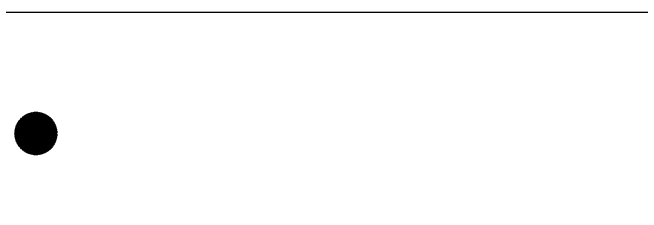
# Model space of a CAD drawing. Header units: millimetres. Extents: x 0 to 400, y 0 to 514.
# Drawn here: x 207.8 to 267.7, y 0 to 19 of the extents above; entities that cross this region are included whole.
import ezdxf

# ---------------------------------------------------------------- set-up
doc = ezdxf.new("R2010")
doc.units = ezdxf.units.MM
for name, color, linetype in [('Mechanical10', 56, 'Continuous'), ('TopLayer', 1, 'Continuous'), ('TopSolder', 216, 'Continuous')]:
    doc.layers.add(name, color=color, linetype=linetype)

msp = doc.modelspace()

# ---------------------------------------------------------------- linework, layer by layer
at = {"layer": 'Mechanical10', "const_width": 0.01}
msp.add_lwpolyline([(0, 0), (400, 0)], dxfattribs=at)
at = {"layer": 'TopLayer'}
msp.add_line((394, 19), (6, 19), dxfattribs=at)
for points, const_width in [([(212.066, 7.5, 1), (207.934, 7.5, 1)], 0.013), ([(209.625, 7.5, 1), (210.375, 7.5, 1)], 0.75), ([(207.931, 7.5, 1), (207.937, 7.5, 1)], 0.0065), ([(212.063, 7.5, 1), (212.069, 7.5, 1)], 0.0065)]:
    msp.add_lwpolyline(points, format="xyb", close=True, dxfattribs=dict(at, const_width=const_width))
at = {"layer": 'TopSolder', "const_width": 2.05}
msp.add_lwpolyline([(208.975, 7.5, 1), (211.025, 7.5, 1)], format="xyb", close=True, dxfattribs=at)

doc.saveas('drawing.dxf')
